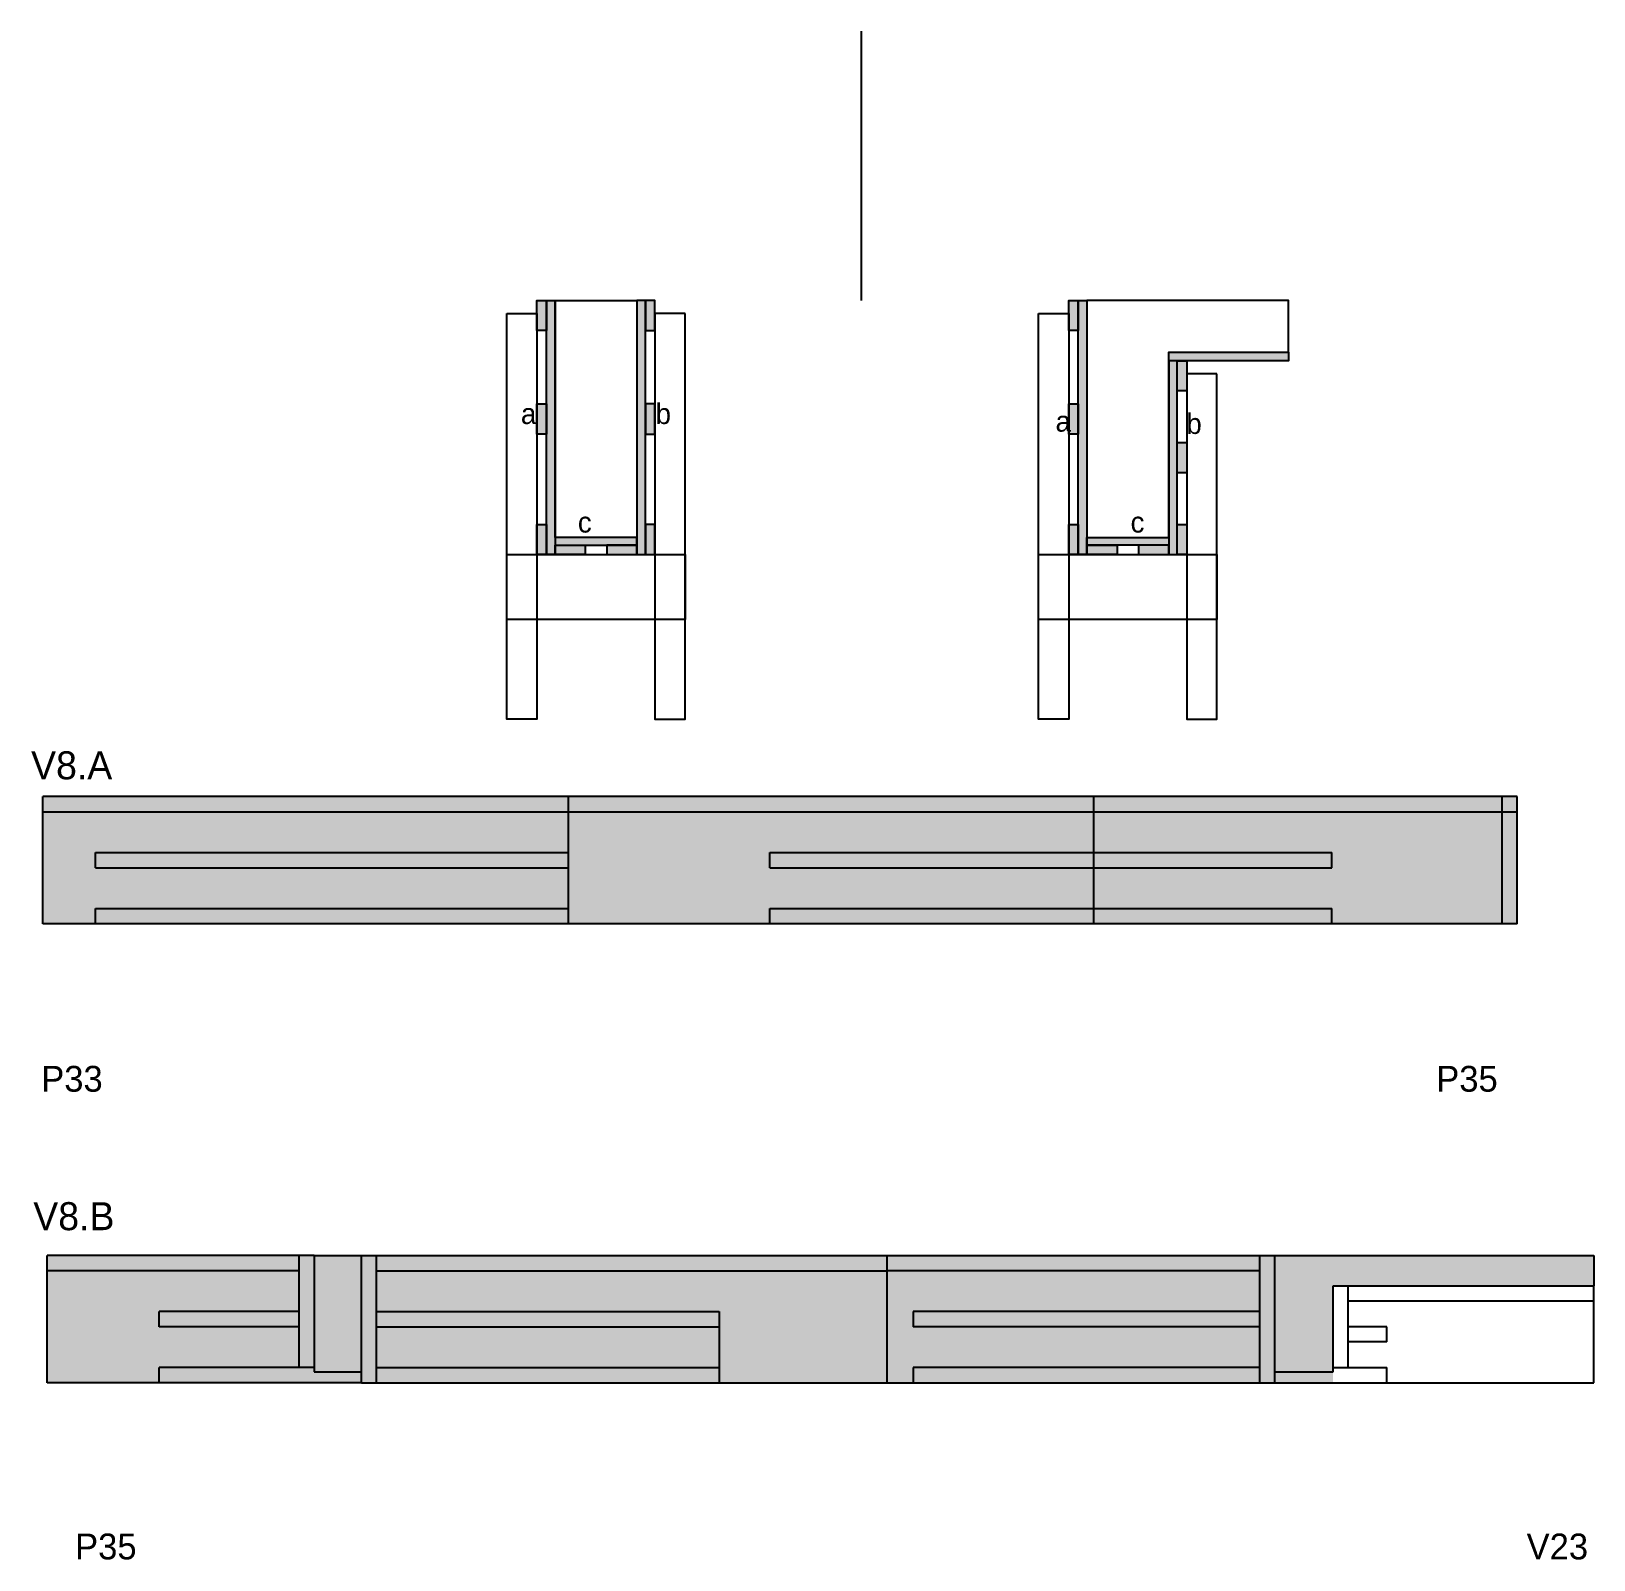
# Model space of a CAD drawing. Header units: metres. Extents: x 6368 to 7094, y 4074 to 4783.
import ezdxf

# ---------------------------------------------------------------- set-up
doc = ezdxf.new("R2010")
doc.units = ezdxf.units.M
for name, color, linetype in [('5', 7, 'Continuous'), ('CONCRETO', 7, 'Continuous'), ('COTA', 7, 'Continuous'), ('detalhes', 7, 'Continuous'), ('Hachura', 7, 'Continuous'), ('Madeira', 7, 'Continuous'), ('Painéis', 7, 'Continuous'), ('REAPROVEITAMENTO', 7, 'Continuous'), ('SARR_2.2x7', 7, 'Continuous'), ('SARR_3.5x7', 7, 'Continuous'), ('Texto Seção', 7, 'Continuous')]:
    doc.layers.add(name, color=color, linetype=linetype)

msp = doc.modelspace()

# ---------------------------------------------------------------- hatches: boundary and pattern name
at = {"layer": 'COTA'}
h = msp.add_hatch(color=7, dxfattribs=at)
h.dxf.hatch_style = 1
h.paths.add_polyline_path([(6521.62, 4160.9), (6521.62, 4214.9), (6521.62, 4214.9), (6499.62, 4214.9), (6499.62, 4214.9), (6499.62, 4160.9), (6499.62, 4160.9), (6521.62, 4160.9)])
h = msp.add_hatch(color=7, dxfattribs=at)
h.dxf.hatch_style = 1
h.paths.add_polyline_path([(6972.62, 4160.9), (6972.62, 4200.9), (6972.62, 4200.9), (7093.62, 4200.9), (7093.62, 4200.9), (7093.62, 4214.9), (7093.62, 4214.9), (6945.62, 4214.9), (6945.62, 4214.9), (6945.62, 4160.9), (6945.62, 4160.9), (6972.62, 4160.9)])
at = {"layer": 'Hachura'}
h = msp.add_hatch(color=7, dxfattribs=at)
h.dxf.hatch_style = 1
h.paths.add_polyline_path([(6607.42, 4644.37), (6603.02, 4644.37), (6603.02, 4644.37), (6603.02, 4658.37), (6603.02, 4658.37), (6607.42, 4658.37), (6607.42, 4658.37), (6607.42, 4644.37)])
h = msp.add_hatch(color=7, dxfattribs=at)
h.dxf.hatch_style = 1
h.paths.add_polyline_path([(6607.42, 4658.37), (6611.42, 4658.37), (6611.42, 4658.37), (6611.42, 4540.37), (6611.42, 4540.37), (6607.42, 4540.37), (6607.42, 4540.37), (6607.42, 4658.37)])
h = msp.add_hatch(color=7, dxfattribs=at)
h.dxf.hatch_style = 1
h.paths.add_polyline_path([(6653.42, 4658.37), (6649.42, 4658.37), (6649.42, 4658.37), (6649.42, 4540.37), (6649.42, 4540.37), (6653.42, 4540.37), (6653.42, 4540.37), (6653.42, 4658.37)])
h = msp.add_hatch(color=7, dxfattribs=at)
h.dxf.hatch_style = 1
h.paths.add_polyline_path([(6653.42, 4644.37), (6657.82, 4644.37), (6657.82, 4644.37), (6657.82, 4658.37), (6657.82, 4658.37), (6653.42, 4658.37), (6653.42, 4658.37), (6653.42, 4644.37)])
h = msp.add_hatch(color=7, dxfattribs=at)
h.dxf.hatch_style = 1
h.paths.add_polyline_path([(6854.31, 4644.37), (6849.91, 4644.37), (6849.91, 4644.37), (6849.91, 4658.37), (6849.91, 4658.37), (6854.31, 4658.37), (6854.31, 4658.37), (6854.31, 4644.37)])
h = msp.add_hatch(color=7, dxfattribs=at)
h.dxf.hatch_style = 1
h.paths.add_polyline_path([(6854.31, 4658.37), (6858.31, 4658.37), (6858.31, 4658.37), (6858.31, 4540.37), (6858.31, 4540.37), (6854.31, 4540.37), (6854.31, 4540.37), (6854.31, 4658.37)])
h = msp.add_hatch(color=7, dxfattribs=at)
h.dxf.hatch_style = 1
h.paths.add_polyline_path([(6896.31, 4630.37), (6896.31, 4634.37), (6896.31, 4634.37), (6951.91, 4634.37), (6951.91, 4634.37), (6951.91, 4630.37), (6951.91, 4630.37), (6896.31, 4630.37)])
h = msp.add_hatch(color=7, dxfattribs=at)
h.dxf.hatch_style = 1
h.paths.add_polyline_path([(6900.31, 4630.37), (6896.31, 4630.37), (6896.31, 4630.37), (6896.31, 4540.37), (6896.31, 4540.37), (6900.31, 4540.37), (6900.31, 4540.37), (6900.31, 4630.37)])
h = msp.add_hatch(color=7, dxfattribs=at)
h.dxf.hatch_style = 1
h.paths.add_polyline_path([(6904.71, 4616.37), (6900.31, 4616.37), (6900.31, 4616.37), (6900.31, 4630.37), (6900.31, 4630.37), (6904.71, 4630.37), (6904.71, 4630.37), (6904.71, 4616.37)])
h = msp.add_hatch(color=7, dxfattribs=at)
h.dxf.hatch_style = 1
h.paths.add_polyline_path([(6607.42, 4596.34), (6603.02, 4596.34), (6603.02, 4596.34), (6603.02, 4610.34), (6603.02, 4610.34), (6607.42, 4610.34), (6607.42, 4610.34), (6607.42, 4596.34)])
h = msp.add_hatch(color=7, dxfattribs=at)
h.dxf.hatch_style = 1
h.paths.add_polyline_path([(6653.42, 4596.34), (6657.82, 4596.34), (6657.82, 4596.34), (6657.82, 4610.34), (6657.82, 4610.34), (6653.42, 4610.34), (6653.42, 4610.34), (6653.42, 4596.34)])
h = msp.add_hatch(color=7, dxfattribs=at)
h.dxf.hatch_style = 1
h.paths.add_polyline_path([(6854.31, 4596.34), (6849.91, 4596.34), (6849.91, 4596.34), (6849.91, 4610.34), (6849.91, 4610.34), (6854.31, 4610.34), (6854.31, 4610.34), (6854.31, 4596.34)])
h = msp.add_hatch(color=7, dxfattribs=at)
h.dxf.hatch_style = 1
h.paths.add_polyline_path([(6904.71, 4578.37), (6900.31, 4578.37), (6900.31, 4578.37), (6900.31, 4592.37), (6900.31, 4592.37), (6904.71, 4592.37), (6904.71, 4592.37), (6904.71, 4578.37)])
h = msp.add_hatch(color=7, dxfattribs=at)
h.dxf.hatch_style = 1
h.paths.add_polyline_path([(6607.42, 4540.37), (6603.02, 4540.37), (6603.02, 4540.37), (6603.02, 4554.37), (6603.02, 4554.37), (6607.42, 4554.37), (6607.42, 4554.37), (6607.42, 4540.37)])
h = msp.add_hatch(color=7, dxfattribs=at)
h.dxf.hatch_style = 1
h.paths.add_polyline_path([(6649.42, 4544.77), (6649.42, 4548.37), (6649.42, 4548.37), (6611.42, 4548.37), (6611.42, 4548.37), (6611.42, 4544.77), (6611.42, 4544.77), (6649.42, 4544.77)])
h = msp.add_hatch(color=7, dxfattribs=at)
h.dxf.hatch_style = 1
h.paths.add_polyline_path([(6653.42, 4540.37), (6657.82, 4540.37), (6657.82, 4540.37), (6657.82, 4554.37), (6657.82, 4554.37), (6653.42, 4554.37), (6653.42, 4554.37), (6653.42, 4540.37)])
h = msp.add_hatch(color=7, dxfattribs=at)
h.dxf.hatch_style = 1
h.paths.add_polyline_path([(6854.31, 4540.37), (6849.91, 4540.37), (6849.91, 4540.37), (6849.91, 4554.37), (6849.91, 4554.37), (6854.31, 4554.37), (6854.31, 4554.37), (6854.31, 4540.37)])
h = msp.add_hatch(color=7, dxfattribs=at)
h.dxf.hatch_style = 1
h.paths.add_polyline_path([(6858.31, 4544.77), (6858.31, 4548.37), (6858.31, 4548.37), (6896.31, 4548.37), (6896.31, 4548.37), (6896.31, 4544.77), (6896.31, 4544.77), (6858.31, 4544.77)])
h = msp.add_hatch(color=7, dxfattribs=at)
h.dxf.hatch_style = 1
h.paths.add_polyline_path([(6904.71, 4540.37), (6900.31, 4540.37), (6900.31, 4540.37), (6900.31, 4554.37), (6900.31, 4554.37), (6904.71, 4554.37), (6904.71, 4554.37), (6904.71, 4540.37)])
h = msp.add_hatch(color=7, dxfattribs=at)
h.dxf.hatch_style = 1
h.paths.add_polyline_path([(6611.42, 4540.37), (6611.42, 4544.77), (6611.42, 4544.77), (6625.42, 4544.77), (6625.42, 4544.77), (6625.42, 4540.37), (6625.42, 4540.37), (6611.42, 4540.37)])
h = msp.add_hatch(color=7, dxfattribs=at)
h.dxf.hatch_style = 1
h.paths.add_polyline_path([(6649.42, 4540.37), (6649.42, 4544.77), (6649.42, 4544.77), (6635.42, 4544.77), (6635.42, 4544.77), (6635.42, 4540.37), (6635.42, 4540.37), (6649.42, 4540.37)])
h = msp.add_hatch(color=7, dxfattribs=at)
h.dxf.hatch_style = 1
h.paths.add_polyline_path([(6858.31, 4540.37), (6858.31, 4544.77), (6858.31, 4544.77), (6872.31, 4544.77), (6872.31, 4544.77), (6872.31, 4540.37), (6872.31, 4540.37), (6858.31, 4540.37)])
h = msp.add_hatch(color=7, dxfattribs=at)
h.dxf.hatch_style = 1
h.paths.add_polyline_path([(6896.31, 4540.37), (6896.31, 4544.77), (6896.31, 4544.77), (6882.31, 4544.77), (6882.31, 4544.77), (6882.31, 4540.37), (6882.31, 4540.37), (6896.31, 4540.37)])
at = {"layer": 'REAPROVEITAMENTO'}
h = msp.add_hatch(color=7, dxfattribs=at)
h.dxf.hatch_style = 1
h.paths.add_polyline_path([(7058.11, 4368.99), (7058.11, 4427.99), (7058.11, 4427.99), (6373.61, 4427.99), (6373.61, 4427.99), (6373.61, 4368.99), (6373.61, 4368.99), (7058.11, 4368.99)])
h = msp.add_hatch(color=7, dxfattribs=at)
h.dxf.hatch_style = 1
h.paths.add_polyline_path([(6499.62, 4160.9), (6499.62, 4214.9), (6499.62, 4214.9), (6375.62, 4214.9), (6375.62, 4214.9), (6375.62, 4155.9), (6375.62, 4155.9), (6521.62, 4155.9), (6521.62, 4155.9), (6521.62, 4160.9), (6521.62, 4160.9), (6499.62, 4160.9)])
h = msp.add_hatch(color=7, dxfattribs=at)
h.dxf.hatch_style = 1
h.paths.add_polyline_path([(6765.62, 4155.9), (6765.62, 4214.9), (6765.62, 4214.9), (6521.62, 4214.9), (6521.62, 4214.9), (6521.62, 4155.9), (6521.62, 4155.9), (6765.62, 4155.9)])
h = msp.add_hatch(color=7, dxfattribs=at)
h.dxf.hatch_style = 1
h.paths.add_polyline_path([(6945.62, 4160.9), (6945.62, 4214.9), (6945.62, 4214.9), (6765.62, 4214.9), (6765.62, 4214.9), (6765.62, 4155.9), (6765.62, 4155.9), (6972.62, 4155.9), (6972.62, 4155.9), (6972.62, 4160.9), (6972.62, 4160.9), (6945.62, 4160.9)])

# ---------------------------------------------------------------- linework, layer by layer
at = {"layer": 'CONCRETO', "color": 7, "lineweight": 25}
for points in [[(6611.42, 4658.37), (6611.42, 4658.37), (6649.42, 4658.37), (6649.42, 4630.37), (6649.42, 4630.37), (6649.42, 4548.37), (6611.42, 4548.37), (6611.42, 4658.37)], [(6951.91, 4634.37), (6951.91, 4658.37), (6858.31, 4658.37), (6858.31, 4630.37), (6858.31, 4630.37), (6858.31, 4548.37), (6896.31, 4548.37), (6896.31, 4634.37)]]:
    msp.add_lwpolyline(points, close=True, dxfattribs=at)
at = {"layer": 'COTA', "color": 7, "lineweight": 25}
for p, q in [((6499.62, 4214.9), (6521.62, 4214.9)), ((6945.62, 4214.9), (7093.62, 4214.9)), ((7093.62, 4214.9), (7093.62, 4200.9))]:
    msp.add_line(p, q, dxfattribs=at)
at = {"layer": 'Defpoints', "color": 7, "lineweight": 25}
msp.add_line((6753.64, 4658.37), (6753.64, 4783.37), dxfattribs=at)
at = {"layer": 'Madeira', "color": 7, "lineweight": 25}
for points in [[(6607.42, 4644.37), (6603.02, 4644.37), (6603.02, 4658.37), (6607.42, 4658.37)], [(6653.42, 4644.37), (6657.82, 4644.37), (6657.82, 4658.37), (6653.42, 4658.37)], [(6854.31, 4644.37), (6849.91, 4644.37), (6849.91, 4658.37), (6854.31, 4658.37)], [(6904.71, 4616.37), (6900.31, 4616.37), (6900.31, 4630.37), (6904.71, 4630.37)], [(6607.42, 4596.34), (6603.02, 4596.34), (6603.02, 4610.34), (6607.42, 4610.34)], [(6653.42, 4596.34), (6657.82, 4596.34), (6657.82, 4610.34), (6653.42, 4610.34)], [(6854.31, 4596.34), (6849.91, 4596.34), (6849.91, 4610.34), (6854.31, 4610.34)], [(6904.71, 4578.37), (6900.31, 4578.37), (6900.31, 4592.37), (6904.71, 4592.37)], [(6607.42, 4540.37), (6603.02, 4540.37), (6603.02, 4554.37), (6607.42, 4554.37)], [(6653.42, 4540.37), (6657.82, 4540.37), (6657.82, 4554.37), (6653.42, 4554.37)], [(6854.31, 4540.37), (6849.91, 4540.37), (6849.91, 4554.37), (6854.31, 4554.37)], [(6904.71, 4540.37), (6900.31, 4540.37), (6900.31, 4554.37), (6904.71, 4554.37)], [(6611.42, 4540.37), (6611.42, 4544.77), (6625.42, 4544.77), (6625.42, 4540.37)], [(6649.42, 4540.37), (6649.42, 4544.77), (6635.42, 4544.77), (6635.42, 4540.37)], [(6858.31, 4540.37), (6858.31, 4544.77), (6872.31, 4544.77), (6872.31, 4540.37)], [(6896.31, 4540.37), (6896.31, 4544.77), (6882.31, 4544.77), (6882.31, 4540.37)]]:
    msp.add_lwpolyline(points, close=True, dxfattribs=at)
at = {"layer": 'Painéis', "color": 7, "lineweight": 25}
for p, q in [((7058.11, 4427.99), (6373.61, 4427.99)), ((6373.61, 4368.99), (6373.61, 4427.99)), ((6617.61, 4368.99), (6617.61, 4427.99)), ((6861.61, 4368.99), (6861.61, 4427.99)), ((7058.11, 4368.99), (7058.11, 4427.99)), ((7058.11, 4368.99), (6373.61, 4368.99)), ((6499.62, 4214.9), (6375.62, 4214.9)), ((6375.62, 4155.9), (6375.62, 4214.9)), ((6499.62, 4214.9), (6499.62, 4160.9)), ((6521.62, 4214.9), (6945.62, 4214.9)), ((6521.62, 4155.9), (6521.62, 4214.9)), ((6765.62, 4155.9), (6765.62, 4214.9)), ((6945.62, 4155.9), (6945.62, 4214.9)), ((6972.62, 4200.9), (7093.62, 4200.9)), ((6972.62, 4160.9), (6972.62, 4200.9)), ((7093.62, 4155.9), (7093.62, 4200.9)), ((6499.62, 4160.9), (6521.62, 4160.9)), ((6945.62, 4155.9), (6945.62, 4160.9)), ((6945.62, 4160.9), (6972.62, 4160.9)), ((6521.62, 4155.9), (6375.62, 4155.9)), ((6521.62, 4155.9), (6945.62, 4155.9)), ((6945.62, 4155.9), (7093.62, 4155.9))]:
    msp.add_line(p, q, dxfattribs=at)
for points in [[(6607.42, 4658.37), (6611.42, 4658.37), (6611.42, 4540.37), (6607.42, 4540.37)], [(6653.42, 4658.37), (6649.42, 4658.37), (6649.42, 4540.37), (6653.42, 4540.37)], [(6854.31, 4658.37), (6858.31, 4658.37), (6858.31, 4540.37), (6854.31, 4540.37)], [(6896.31, 4630.37), (6896.31, 4634.37), (6951.91, 4634.37), (6951.91, 4630.37)], [(6900.31, 4630.37), (6896.31, 4630.37), (6896.31, 4540.37), (6900.31, 4540.37)], [(6649.42, 4544.77), (6649.42, 4548.37), (6611.42, 4548.37), (6611.42, 4544.77)], [(6858.31, 4544.77), (6858.31, 4548.37), (6896.31, 4548.37), (6896.31, 4544.77)]]:
    msp.add_lwpolyline(points, close=True, dxfattribs=at)
at = {"layer": 'SARR_2.2x7', "color": 7, "lineweight": 25}
for p, q in [((6972.11, 4427.99), (6972.11, 4428.33)), ((7051.11, 4368.99), (7051.11, 4427.99)), ((6373.61, 4420.99), (6617.61, 4420.99)), ((6617.61, 4420.99), (6861.61, 4420.99)), ((6861.61, 4420.99), (7058.11, 4420.99)), ((6398.11, 4401.99), (6617.61, 4401.99)), ((6398.11, 4394.99), (6398.11, 4401.99)), ((6711.11, 4401.99), (6861.61, 4401.99)), ((6711.11, 4394.99), (6711.11, 4401.99)), ((6861.61, 4401.99), (6972.11, 4401.99)), ((6972.11, 4394.99), (6972.11, 4401.99)), ((6398.11, 4394.99), (6617.61, 4394.99)), ((6711.11, 4394.99), (6861.61, 4394.99)), ((6861.61, 4394.99), (6972.11, 4394.99)), ((6398.11, 4375.99), (6617.61, 4375.99)), ((6398.11, 4368.99), (6398.11, 4375.99)), ((6711.11, 4375.99), (6861.61, 4375.99)), ((6711.11, 4368.99), (6711.11, 4375.99)), ((6861.61, 4375.99), (6972.11, 4375.99)), ((6972.11, 4368.99), (6972.11, 4375.99)), ((6492.67, 4162.9), (6492.67, 4214.9)), ((6528.58, 4155.9), (6528.58, 4214.9)), ((6938.67, 4155.9), (6938.67, 4214.9)), ((6492.67, 4207.9), (6375.62, 4207.9)), ((6528.58, 4207.9), (6765.62, 4207.9)), ((6938.67, 4207.9), (6765.62, 4207.9)), ((6979.58, 4162.9), (6979.58, 4200.9)), ((6979.58, 4193.9), (7093.62, 4193.9)), ((6427.62, 4181.9), (6427.62, 4188.9)), ((6492.67, 4188.9), (6427.62, 4188.9)), ((6528.58, 4188.9), (6687.62, 4188.9)), ((6687.62, 4188.9), (6687.62, 4155.9)), ((6938.67, 4188.9), (6777.62, 4188.9)), ((6777.62, 4188.9), (6777.62, 4181.9)), ((6492.67, 4181.9), (6427.62, 4181.9)), ((6528.58, 4181.9), (6687.62, 4181.9)), ((6938.67, 4181.9), (6777.62, 4181.9)), ((6997.62, 4181.9), (6979.58, 4181.9)), ((6997.62, 4174.9), (6997.62, 4181.9)), ((6997.62, 4174.9), (6979.58, 4174.9)), ((6427.62, 4155.9), (6427.62, 4162.9)), ((6499.62, 4162.9), (6427.62, 4162.9)), ((6528.58, 4162.9), (6687.62, 4162.9)), ((6938.67, 4162.9), (6777.62, 4162.9)), ((6777.62, 4162.9), (6777.62, 4155.9)), ((6972.62, 4162.9), (6997.62, 4162.9)), ((6997.62, 4155.9), (6997.62, 4162.9))]:
    msp.add_line(p, q, dxfattribs=at)
at = {"layer": 'SARR_3.5x7', "color": 7, "lineweight": 25}
for points in [[(6589.02, 4652.37), (6603.02, 4652.37), (6603.02, 4463.89), (6589.02, 4463.89)], [(6671.82, 4652.37), (6657.82, 4652.37), (6657.82, 4463.89), (6671.82, 4463.89)], [(6835.91, 4652.37), (6849.91, 4652.37), (6849.91, 4463.89), (6835.91, 4463.89)], [(6918.71, 4624.37), (6904.71, 4624.37), (6904.71, 4463.89), (6918.71, 4463.89)], [(6589.02, 4540.37), (6671.82, 4540.37), (6671.82, 4510.31), (6589.02, 4510.31)], [(6835.91, 4540.37), (6918.71, 4540.37), (6918.71, 4510.31), (6835.91, 4510.31)]]:
    msp.add_lwpolyline(points, close=True, dxfattribs=at)

# ---------------------------------------------------------------- texts
at = {"layer": '5', "color": 7, "lineweight": 25}
for s, p in [('P33', (6372.89, 4290.99)), ('P35', (7020.5, 4290.99)), ('P35', (6388.62, 4073.85)), ('V23', (7062.45, 4073.85))]:
    msp.add_text(s, height=12, dxfattribs=at).set_placement(p)
at = {"layer": 'detalhes', "color": 7, "lineweight": 25}
for s, p in [('a', (6595.59, 4601)), ('b', (6658.13, 4600.99)), ('b', (6904.52, 4596.39)), ('a', (6843.77, 4597.45)), ('c', (6622.02, 4550.6)), ('c', (6878.61, 4550.6))]:
    msp.add_text(s, height=9.6, dxfattribs=at).set_placement(p)
at = {"layer": 'Texto Seção', "color": 7, "lineweight": 25}
for s, p in [('V8.A', (6368.2, 4436.04)), ('V8.B', (6369.21, 4226.7))]:
    msp.add_text(s, height=13, dxfattribs=at).set_placement(p)

doc.saveas('drawing.dxf')
